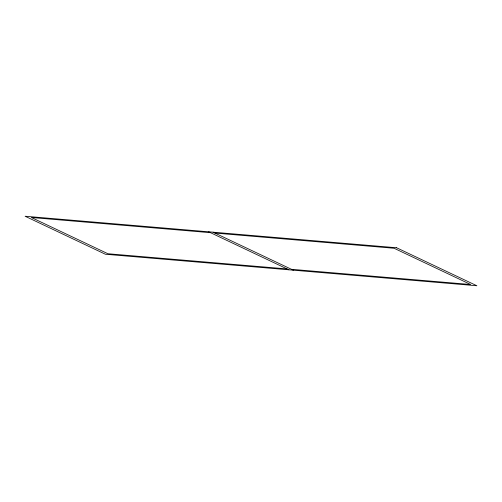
<?xml version="1.0" encoding="UTF-8"?>
<svg xmlns="http://www.w3.org/2000/svg" width="502" height="502" viewBox="0 0 502 502"><rect width="100%" height="100%" fill="white"/><g stroke="black" fill="none" stroke-linecap="round" stroke-linejoin="round"><path stroke-width="0.75" d="M210.526 232.696L31.356 217.498L107.917 253.736L287.088 268.934M214.912 233.066L394.083 248.264L470.644 284.502L291.474 269.304M213.036 232.181L293.344 270.195M208.656 231.805L288.964 269.819M396.593 247.75L25.1 216.237L105.407 254.25L476.9 285.763L396.593 247.75"/></g></svg>
